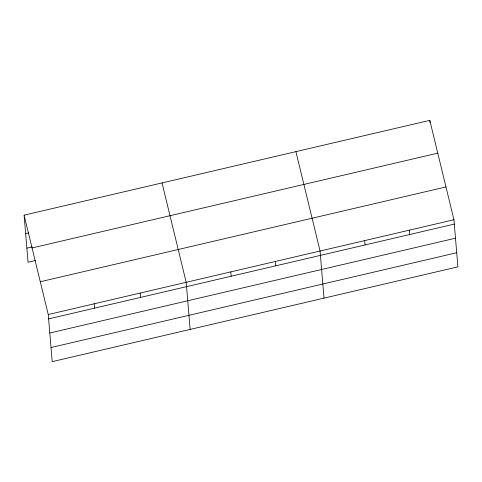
<?xml version="1.0" encoding="UTF-8"?>
<svg xmlns="http://www.w3.org/2000/svg" width="482" height="482" viewBox="0 0 482 482"><rect width="100%" height="100%" fill="white"/><g stroke="black" fill="none" stroke-linecap="round" stroke-linejoin="round"><path stroke-width="0.72" d="M24.1 215.153L429.799 120.355L453.942 219.744L457.9 266.847L52.201 361.645L48.248 314.535L24.1 215.153L28.058 262.256L35.355 260.551M25.648 233.613L28.571 232.927M26.872 248.146L31.981 246.953M32.071 247.947L437.764 153.155M40.277 281.741L445.977 186.944M48.248 314.535L453.942 219.744M48.61 318.891L454.309 224.094M49.797 333.002L455.496 238.204M51.02 347.534L456.713 252.743M295.918 151.637L320.066 251.026L324.018 298.135M162.036 182.919L186.185 282.307L190.137 329.417M429.799 120.355L429.98 122.53M409.32 230.167L409.682 234.523M364.693 240.596L365.055 244.946M275.439 261.455L275.8 265.805M230.812 271.878L231.173 276.234M140.202 293.05L140.569 297.4M94.225 303.793L94.593 308.149"/></g></svg>
